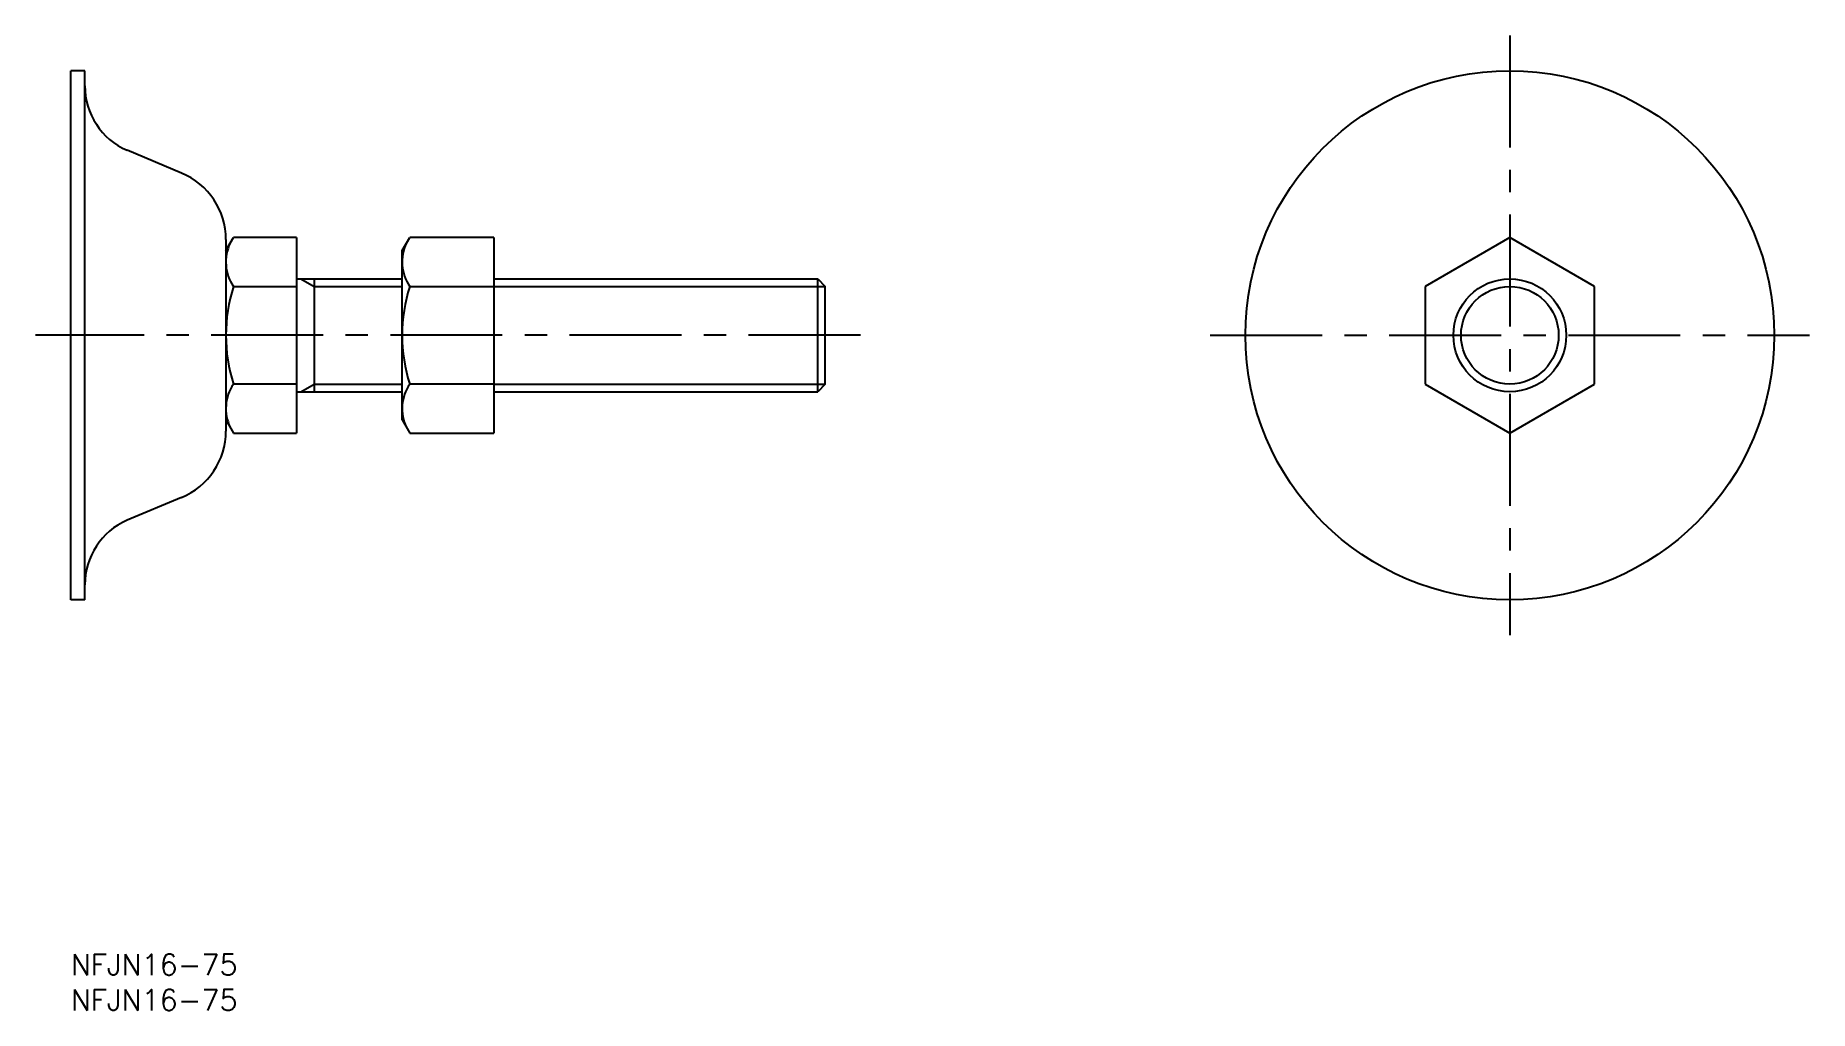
# Model space of a CAD drawing. Extents: x -5 to 247, y -8 to 130.
import ezdxf

# ---------------------------------------------------------------- set-up
doc = ezdxf.new("R2010")
doc.units = 0
doc.header["$LTSCALE"] = 0.5
doc.linetypes.add('CENTER', pattern=[50.8, 31.75, -6.35, 6.35, -6.35])
doc.layers.get('0').update_dxf_attribs({"linetype": 'CONTINUOUS'})
doc.layers.add('CENTER', color=1, linetype='CENTER')
doc.styles.get("Standard").update_dxf_attribs({"font": 'txt.shx', "height": 3, "bigfont": 'bigfont.shx'})

# ---------------------------------------------------------------- blocks, each defined once
blk = doc.blocks.new('*U3')
at = {"color": 7, "linetype": 'CONTINUOUS'}
blk.add_text('NFJN16-75', height=3, dxfattribs=at).set_placement((0, -3))
blk = doc.blocks.new('*U4')
at = {"color": 7, "linetype": 'CONTINUOUS'}
blk.add_text('NFJN16-75', height=3, dxfattribs=at).set_placement((0, -8))

msp = doc.modelspace()

# ---------------------------------------------------------------- linework, layer by layer
at = {"color": 7, "linetype": 'CONTINUOUS'}
for p, q in [((0, 50.23), (0, 125.23)), ((2, 125.23), (0, 125.23)), ((2, 50.23), (2, 125.23)), ((15.72, 110.72), (7.99, 113.94)), ((22, 99.72), (23.07, 101.58)), ((22, 101.3), (22, 74.14)), ((32, 101.58), (23.07, 101.58)), ((32, 101.58), (32, 73.86)), ((47, 99.72), (48.07, 101.58)), ((60, 101.58), (48.07, 101.58)), ((60, 101.58), (60, 73.86)), ((204.07, 101.58), (192.07, 94.65)), ((216.07, 94.65), (204.07, 101.58)), ((47, 75.72), (47, 99.72)), ((32, 95.72), (47, 95.72)), ((34.5, 95.72), (34.5, 79.72)), ((60, 95.72), (105.92, 95.72)), ((105.92, 79.72), (105.92, 95.72)), ((105.92, 95.72), (107, 94.64)), ((23.07, 94.65), (32, 94.65)), ((48.07, 94.65), (60, 94.65)), ((107, 80.8), (107, 94.64)), ((192.07, 94.65), (192.07, 80.79)), ((216.07, 80.79), (216.07, 94.65)), ((32, 80.79), (23.07, 80.79)), ((60, 80.79), (48.07, 80.79)), ((107, 80.8), (105.92, 79.72)), ((192.07, 80.79), (204.07, 73.86)), ((204.07, 73.86), (216.07, 80.79)), ((32, 79.72), (47, 79.72)), ((60, 79.72), (105.92, 79.72)), ((22, 75.72), (23.07, 73.86)), ((47, 75.72), (48.07, 73.86)), ((23.07, 73.86), (32, 73.86)), ((48.07, 73.86), (60, 73.86)), ((15.72, 64.72), (7.99, 61.5)), ((2, 50.23), (0, 50.23))]:
    msp.add_line(p, q, dxfattribs=at)
at = {"color": 3, "linetype": 'CONTINUOUS'}
for p, q in [((32.63, 95.72), (34.5, 94.64)), ((34.5, 94.64), (47, 94.64)), ((60, 94.64), (107, 94.64)), ((32.63, 79.72), (34.5, 80.8)), ((34.5, 80.8), (47, 80.8)), ((60, 80.8), (107, 80.8))]:
    msp.add_line(p, q, dxfattribs=at)
at = {"color": 7, "linetype": 'CONTINUOUS'}
for radius in [37.5, 8]:
    msp.add_circle((204.07, 87.72), radius, dxfattribs=at)
at = {"color": 3, "linetype": 'CONTINUOUS'}
msp.add_circle((204.07, 87.72), 6.92, dxfattribs=at)
at = {"color": 7, "linetype": 'CONTINUOUS'}
for centre, radius, start, end in [((12, 123.1), 10, 180, 246.3464), ((11.8, 101.3), 10.2, 0, 67.3732), ((28.13, 98.11), 6.13, 154.3842, 214.3842), ((53.13, 98.11), 6.13, 154.3842, 214.3842), ((44.93, 87.72), 22.93, 162.412, 197.588), ((69.93, 87.72), 22.93, 162.412, 197.588), ((28.13, 77.33), 6.13, 145.6158, 205.6158), ((53.13, 77.33), 6.13, 145.6158, 205.6158), ((11.8, 74.14), 10.2, 292.6268, 0), ((12, 52.34), 10, 113.6536, 180)]:
    msp.add_arc(centre, radius, start, end, dxfattribs=at)
at = {"layer": 'CENTER', "color": 1, "linetype": 'CENTER'}
for p, q in [((204.07, 130.22), (204.07, 45.22)), ((112, 87.72), (-5, 87.72)), ((161.57, 87.72), (246.57, 87.72))]:
    msp.add_line(p, q, dxfattribs=at)

# ---------------------------------------------------------------- block references
at = {"color": 7, "linetype": 'CONTINUOUS'}
for name in ['*U3', '*U4']:
    msp.add_blockref(name, (0, 0), dxfattribs=at)

doc.saveas('drawing.dxf')
